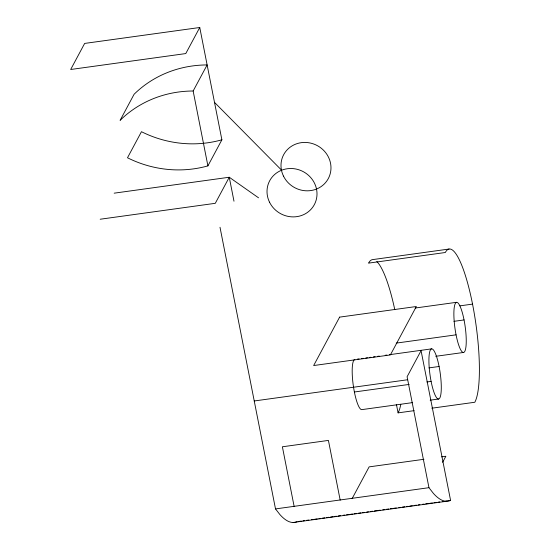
<?xml version="1.0" encoding="UTF-8"?>
<svg xmlns="http://www.w3.org/2000/svg" width="550" height="550" viewBox="0 0 550 550"><rect width="100%" height="100%" fill="white"/><g stroke="black" fill="none" stroke-linecap="round" stroke-linejoin="round"><path stroke-width="0.82" d="M199.753 27.5L185.769 53.57L70.682 69.492L84.659 43.422L199.753 27.5L221.884 139.81L207.907 165.88A109.037 102.788 28.2 0 1 127.49 157.774L141.467 131.704A109.037 102.788 28.2 0 0 221.884 139.81M193.146 91.004L207.13 64.934A109.037 102.788 28.2 0 0 134.09 94.27L120.113 120.34A109.037 102.788 28.2 0 1 193.146 91.004L207.907 165.88M352.096 498.644L369.132 466.874L423.933 459.291M442.612 462.309L445.857 456.259L441.643 456.844M114.173 193.167L229.261 177.244L258.534 197.808M100.196 219.23L215.284 203.314L229.261 177.244L233.984 201.204M449.034 249.04L372.309 259.655A79.124 16.149 82.1 0 0 368.576 263.127L445.301 252.512A79.124 16.149 82.1 0 1 472.539 304.109A79.124 16.149 82.1 0 1 474.815 402.256L431.812 408.203M415.216 308.028L456.527 302.314M459.889 305.862L472.539 304.109M453.936 321.337L464.049 319.935A25.321 5.17 82.1 0 1 462.151 351.863A25.321 5.17 82.1 0 1 453.97 310.358A25.321 5.17 82.1 0 1 464.049 319.935M396.199 343.118L456.06 334.833M357.369 359.129L359.061 358.896M361.591 358.552L363.275 358.318M365.805 357.967L367.489 357.734M369.174 357.5L370.865 357.266M373.395 356.916L375.079 356.682M377.609 356.331L379.294 356.098M385.199 355.286L386.884 355.053M389.414 354.702L431.571 348.872M435.758 356.304L463.581 352.454M428.973 367.888L439.092 366.493A25.321 5.17 82.1 0 1 437.188 398.413A25.321 5.17 82.1 0 1 429.007 356.916A25.321 5.17 82.1 0 1 439.092 366.493M254.238 400.978L407.688 379.748M354.379 391.999L409.179 384.422M426.889 381.968L431.104 381.391M412.486 402.627L361.9 409.619A25.321 5.17 82.1 0 1 353.293 385.543A25.321 5.17 82.1 0 1 354.846 359.48M430.189 400.173L438.625 399.011M396.44 404.525L398.09 412.871L414.109 410.658M220.007 227.274L275.509 508.915L428.959 487.685L433.352 493.336A225.239 45.98 82.1 0 0 450.587 500.431L421.073 350.687L407.096 376.757L428.959 487.685M298.808 521.421L301.324 521.077M302.995 520.843L304.673 520.616M306.343 520.382L308.853 520.032M311.369 519.688L313.039 519.454M314.717 519.227L317.226 518.877M318.897 518.643L320.574 518.416M322.245 518.183L324.761 517.832M326.432 517.605L328.941 517.254M330.619 517.027L333.128 516.677M334.806 516.443L336.476 516.216M338.154 515.982L340.663 515.632M343.173 515.288L344.857 515.054M346.548 514.821L349.071 514.47M350.762 514.236L352.447 514.002M354.131 513.769L356.661 513.425M358.346 513.191L360.876 512.841M362.567 512.607L364.251 512.373M366.781 512.023L368.466 511.789M370.15 511.555L372.68 511.204M374.371 510.971L380.27 510.159M382.8 509.809L384.484 509.575M386.176 509.341L388.699 508.991M390.39 508.757L392.074 508.523M393.759 508.289L396.289 507.939M398.819 507.588L400.503 507.354M402.194 507.121L404.724 506.777M406.409 506.543L408.093 506.309M409.777 506.076L412.308 505.725M413.999 505.491L416.522 505.141M418.213 504.907L419.897 504.673M422.386 504.329L424.043 504.103M425.707 503.869L428.196 503.525M429.853 503.298L432.341 502.954M433.998 502.728L436.487 502.377M438.144 502.15L439.808 501.923M442.296 501.579L443.953 501.346M445.61 501.119L450.587 500.431M293.143 522.5L446.593 501.277M214.507 102.369L281.435 170.026M275.509 508.915L279.902 514.559A225.239 45.98 82.1 0 0 297.137 521.654M340.189 500.143L328.419 440.413L282.384 446.786L294.154 506.516M376.791 261.518A79.124 16.149 82.1 0 1 394.783 309.691M400.812 404.298A79.124 16.149 82.1 0 1 398.09 412.871M339.618 317.13L313.658 365.544L390.383 354.929L416.343 306.515L339.618 317.13M283.491 176.11A25.321 23.87 28.2 0 0 326.686 181.17A25.321 23.87 28.2 0 0 307.78 142.608A25.321 23.87 28.2 0 0 283.491 176.11M269.514 202.18A25.321 23.87 28.2 0 0 312.709 207.24A25.321 23.87 28.2 0 0 293.803 168.678A25.321 23.87 28.2 0 0 269.514 202.18"/></g></svg>
